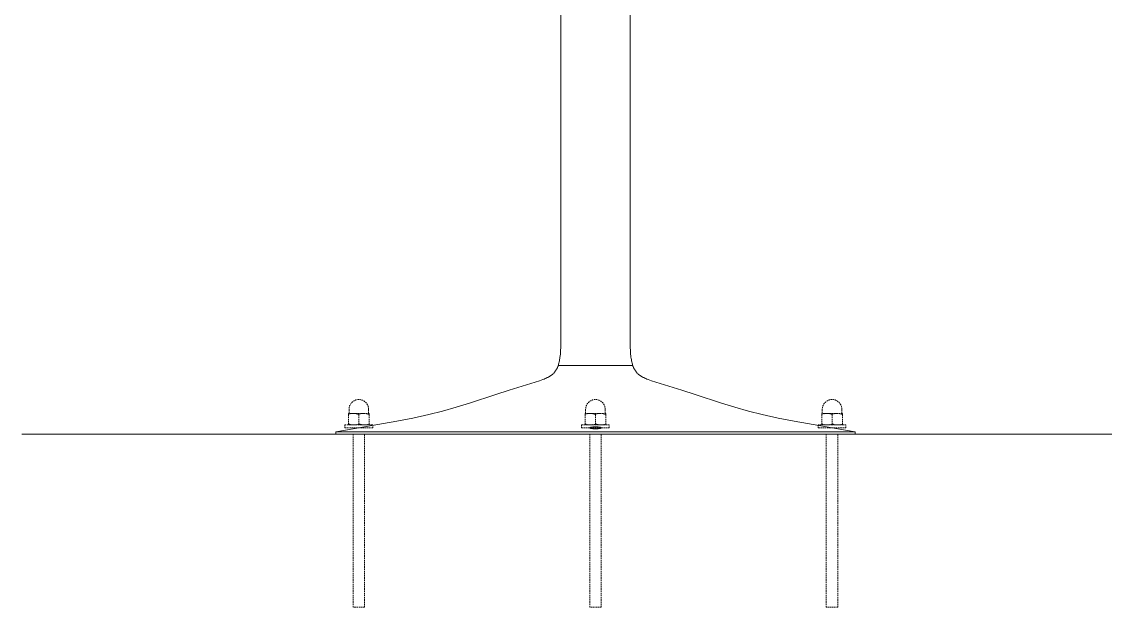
# Model space of a CAD drawing. Header units: millimetres. Extents: x -397 to 2955, y -22 to 2256.
# Drawn here: x -397 to 542, y 1241 to 1748 of the extents above; entities that cross this region are included whole.
import ezdxf

# ---------------------------------------------------------------- set-up
doc = ezdxf.new("R2010")
doc.units = ezdxf.units.MM
doc.linetypes.add('HIDDEN', pattern=[1.905, 1.27, -0.635])
doc.layers.add('ZANO_R', color=7, linetype='Continuous', lineweight=0)
doc.layers.add('ZANO_R_przerywana', color=7, linetype='HIDDEN', lineweight=0)

msp = doc.modelspace()

# ---------------------------------------------------------------- linework, layer by layer
at = {"layer": 'ZANO_R'}
for p, q in [((70.59, 2095.65), (70.59, 1470.68)), ((130.59, 2095.65), (130.59, 1470.68)), ((70.34, 1462.45), (70.53, 1466.56)), ((70.53, 1466.56), (70.59, 1470.68)), ((130.64, 1466.56), (130.58, 1470.68)), ((130.84, 1462.45), (130.64, 1466.56)), ((69.33, 1454.26), (69.52, 1455.28)), ((69.52, 1455.28), (69.69, 1456.3)), ((69.69, 1456.3), (69.84, 1457.32)), ((69.84, 1457.32), (69.97, 1458.34)), ((69.97, 1458.34), (70.18, 1460.39)), ((70.18, 1460.39), (70.34, 1462.45)), ((130.99, 1460.39), (130.84, 1462.45)), ((131.21, 1458.34), (130.99, 1460.39)), ((131.34, 1457.32), (131.21, 1458.34)), ((131.48, 1456.3), (131.34, 1457.32)), ((131.65, 1455.28), (131.48, 1456.3)), ((131.84, 1454.26), (131.65, 1455.28)), ((66.02, 1445.59), (66.31, 1446.02)), ((66.31, 1446.02), (66.58, 1446.47)), ((66.58, 1446.47), (66.84, 1446.92)), ((66.84, 1446.92), (67.09, 1447.38)), ((67.09, 1447.38), (67.32, 1447.85)), ((67.32, 1447.85), (67.54, 1448.32)), ((67.54, 1448.32), (67.74, 1448.8)), ((67.74, 1448.8), (67.93, 1449.28)), ((67.93, 1449.28), (68.12, 1449.76)), ((68.12, 1449.76), (68.29, 1450.25)), ((68.29, 1450.25), (68.45, 1450.75)), ((68.45, 1450.75), (68.6, 1451.24)), ((68.6, 1451.24), (68.87, 1452.25)), ((68.87, 1452.25), (69.12, 1453.25)), ((69.12, 1453.25), (69.33, 1454.26)), ((132.06, 1453.25), (131.84, 1454.26)), ((132.3, 1452.25), (132.06, 1453.25)), ((132.57, 1451.24), (132.3, 1452.25)), ((132.72, 1450.75), (132.57, 1451.24)), ((132.89, 1450.25), (132.72, 1450.75)), ((133.06, 1449.76), (132.89, 1450.25)), ((133.24, 1449.28), (133.06, 1449.76)), ((133.43, 1448.8), (133.24, 1449.28)), ((133.64, 1448.32), (133.43, 1448.8)), ((133.86, 1447.85), (133.64, 1448.32)), ((134.09, 1447.38), (133.86, 1447.85)), ((134.33, 1446.92), (134.09, 1447.38)), ((134.59, 1446.47), (134.33, 1446.92)), ((134.86, 1446.02), (134.59, 1446.47)), ((135.15, 1445.59), (134.86, 1446.02)), ((25.75, 1428.78), (52.13, 1437.02)), ((52.13, 1437.02), (55.05, 1438.06)), ((55.05, 1438.06), (56.01, 1438.43)), ((56.01, 1438.43), (56.96, 1438.82)), ((56.96, 1438.82), (57.9, 1439.24)), ((57.9, 1439.24), (58.83, 1439.68)), ((58.83, 1439.68), (59.3, 1439.92)), ((59.3, 1439.92), (59.76, 1440.16)), ((59.76, 1440.16), (60.22, 1440.41)), ((60.22, 1440.41), (60.67, 1440.68)), ((60.67, 1440.68), (61.11, 1440.95)), ((61.11, 1440.95), (61.55, 1441.24)), ((61.55, 1441.24), (61.98, 1441.53)), ((61.98, 1441.53), (62.4, 1441.84)), ((62.4, 1441.84), (62.82, 1442.16)), ((62.82, 1442.16), (63.22, 1442.49)), ((63.22, 1442.49), (63.62, 1442.83)), ((63.62, 1442.83), (64, 1443.19)), ((64, 1443.19), (64.37, 1443.56)), ((64.37, 1443.56), (64.73, 1443.94)), ((64.73, 1443.94), (65.07, 1444.34)), ((65.07, 1444.34), (65.4, 1444.74)), ((65.4, 1444.74), (65.72, 1445.16)), ((65.72, 1445.16), (66.02, 1445.59)), ((135.45, 1445.16), (135.15, 1445.59)), ((135.77, 1444.74), (135.45, 1445.16)), ((136.1, 1444.34), (135.77, 1444.74)), ((136.45, 1443.94), (136.1, 1444.34)), ((136.8, 1443.56), (136.45, 1443.94)), ((137.17, 1443.19), (136.8, 1443.56)), ((137.56, 1442.83), (137.17, 1443.19)), ((137.95, 1442.49), (137.56, 1442.83)), ((138.36, 1442.16), (137.95, 1442.49)), ((138.77, 1441.84), (138.36, 1442.16)), ((139.19, 1441.53), (138.77, 1441.84)), ((139.62, 1441.24), (139.19, 1441.53)), ((140.06, 1440.95), (139.62, 1441.24)), ((140.51, 1440.68), (140.06, 1440.95)), ((140.96, 1440.41), (140.51, 1440.68)), ((141.41, 1440.16), (140.96, 1440.41)), ((141.88, 1439.92), (141.41, 1440.16)), ((142.34, 1439.68), (141.88, 1439.92)), ((143.27, 1439.24), (142.34, 1439.68)), ((144.21, 1438.82), (143.27, 1439.24)), ((145.16, 1438.43), (144.21, 1438.82)), ((146.13, 1438.06), (145.16, 1438.43)), ((149.04, 1437.02), (146.13, 1438.06)), ((175.42, 1428.78), (149.04, 1437.02)), ((14.22, 1425), (25.75, 1428.78)), ((186.95, 1425), (175.42, 1428.78)), ((-8.69, 1417.54), (14.22, 1425)), ((209.86, 1417.54), (186.95, 1425)), ((-43.76, 1407.63), (-31.9, 1410.68)), ((-31.88, 1410.69), (-20.21, 1414)), ((-20.21, 1414), (-8.69, 1417.54)), ((221.39, 1414), (209.86, 1417.54)), ((233.07, 1410.68), (221.39, 1414)), ((244.94, 1407.63), (233.09, 1410.68)), ((-99.41, 1397.06), (-71.48, 1401.86)), ((-71.48, 1401.86), (-57.58, 1404.55)), ((-57.58, 1404.55), (-43.76, 1407.63)), ((258.75, 1404.55), (244.94, 1407.63)), ((272.65, 1401.86), (258.75, 1404.55)), ((300.59, 1397.06), (272.65, 1401.86)), ((-124.41, 1392.68), (-124.41, 1390.68)), ((93.09, 1392.68), (-124.41, 1392.68)), ((79.37, 1390.68), (-124.41, 1390.68)), ((-124.39, 1392.68), (-109.41, 1395.36)), ((-109.41, 1395.36), (-99.42, 1397.06)), ((79.37, 1390.68), (79.93, 1390.68)), ((84.82, 1390.68), (79.93, 1390.68)), ((84.82, 1390.68), (85.47, 1390.68)), ((86.81, 1390.68), (85.47, 1390.68)), ((86.81, 1390.68), (87.48, 1390.68)), ((100.59, 1390.68), (87.48, 1390.68)), ((98.1, 1392.68), (93.09, 1392.68)), ((95.6, 1396.26), (95.59, 1396.25)), ((95.59, 1396.25), (95.59, 1396.25)), ((95.59, 1396.25), (95.59, 1396.24)), ((95.59, 1396.24), (95.59, 1396.24)), ((95.59, 1396.24), (95.59, 1396.24)), ((95.59, 1396.24), (95.59, 1396.23)), ((95.59, 1396.23), (95.59, 1396.23)), ((95.59, 1396.23), (95.59, 1396.23)), ((95.59, 1396.23), (95.59, 1396.22)), ((95.59, 1396.22), (95.59, 1396.22)), ((95.59, 1396.22), (95.59, 1396.22)), ((95.59, 1396.22), (95.59, 1396.22)), ((95.59, 1396.22), (95.59, 1396.21)), ((95.59, 1396.21), (95.59, 1396.21)), ((95.59, 1396.21), (95.59, 1396.21)), ((95.59, 1396.21), (95.59, 1396.21)), ((95.59, 1396.21), (95.59, 1396.2)), ((95.59, 1396.2), (95.59, 1396.2)), ((95.59, 1396.2), (95.59, 1396.2)), ((95.59, 1396.2), (95.59, 1396.2)), ((95.59, 1396.2), (95.59, 1396.19)), ((95.59, 1396.19), (95.59, 1396.19)), ((95.59, 1396.19), (95.59, 1396.19)), ((95.59, 1396.19), (95.59, 1396.19)), ((95.59, 1396.19), (95.59, 1396.18)), ((95.59, 1396.18), (95.59, 1396.18)), ((95.59, 1396.18), (95.59, 1396.18)), ((95.59, 1396.18), (95.59, 1396.18)), ((95.59, 1396.18), (95.59, 1396.17)), ((95.59, 1396.17), (95.59, 1396.17)), ((95.59, 1396.17), (95.59, 1396.16)), ((95.59, 1396.16), (95.6, 1396.15)), ((95.61, 1396.28), (95.6, 1396.27)), ((95.6, 1396.27), (95.6, 1396.27)), ((95.6, 1396.27), (95.6, 1396.26)), ((95.6, 1396.26), (95.6, 1396.26)), ((95.6, 1396.15), (95.6, 1396.15)), ((95.6, 1396.15), (95.6, 1396.14)), ((95.6, 1396.14), (95.6, 1396.14)), ((95.6, 1396.14), (95.61, 1396.13)), ((95.62, 1396.3), (95.61, 1396.29)), ((95.61, 1396.29), (95.61, 1396.29)), ((95.61, 1396.29), (95.61, 1396.28)), ((95.61, 1396.28), (95.61, 1396.28)), ((95.61, 1396.13), (95.61, 1396.13)), ((95.61, 1396.13), (95.61, 1396.12)), ((95.61, 1396.12), (95.61, 1396.12)), ((95.61, 1396.12), (95.62, 1396.11)), ((95.63, 1396.32), (95.62, 1396.31)), ((95.62, 1396.31), (95.62, 1396.3)), ((95.62, 1396.3), (95.62, 1396.3)), ((95.62, 1396.11), (95.62, 1396.11)), ((95.62, 1396.11), (95.62, 1396.1)), ((95.62, 1396.1), (95.63, 1396.1)), ((95.64, 1396.33), (95.63, 1396.32)), ((95.63, 1396.32), (95.63, 1396.32)), ((95.63, 1396.1), (95.63, 1396.09)), ((95.63, 1396.09), (95.64, 1396.09)), ((95.65, 1396.34), (95.64, 1396.33)), ((95.64, 1396.33), (95.64, 1396.33)), ((95.64, 1396.09), (95.64, 1396.08)), ((95.64, 1396.08), (95.65, 1396.08)), ((95.66, 1396.35), (95.65, 1396.35)), ((95.65, 1396.35), (95.65, 1396.34)), ((95.65, 1396.34), (95.65, 1396.34)), ((95.65, 1396.08), (95.65, 1396.07)), ((95.65, 1396.07), (95.65, 1396.07)), ((95.65, 1396.07), (95.66, 1396.06)), ((95.67, 1396.36), (95.66, 1396.35)), ((95.66, 1396.06), (95.67, 1396.06)), ((95.68, 1396.37), (95.67, 1396.36)), ((95.67, 1396.36), (95.67, 1396.36)), ((95.67, 1396.06), (95.67, 1396.05)), ((95.67, 1396.05), (95.68, 1396.04)), ((95.69, 1396.38), (95.68, 1396.37)), ((95.68, 1396.04), (95.69, 1396.03)), ((95.71, 1396.39), (95.69, 1396.38)), ((95.69, 1396.03), (95.71, 1396.02)), ((95.72, 1396.4), (95.71, 1396.39)), ((95.71, 1396.02), (95.72, 1396.01)), ((95.74, 1396.41), (95.72, 1396.4)), ((95.72, 1396.01), (95.74, 1396)), ((95.75, 1396.42), (95.74, 1396.41)), ((95.74, 1396), (95.75, 1395.99)), ((95.77, 1396.43), (95.75, 1396.42)), ((95.75, 1395.99), (95.77, 1395.98)), ((95.78, 1396.44), (95.77, 1396.43)), ((95.77, 1395.98), (95.78, 1395.97)), ((95.8, 1396.45), (95.78, 1396.44)), ((95.78, 1395.97), (95.8, 1395.96)), ((95.82, 1396.46), (95.8, 1396.45)), ((95.8, 1395.96), (95.82, 1395.95)), ((95.84, 1396.47), (95.82, 1396.46)), ((95.82, 1395.95), (95.84, 1395.94)), ((95.88, 1396.49), (95.84, 1396.47)), ((95.84, 1395.94), (95.88, 1395.92)), ((95.92, 1396.51), (95.88, 1396.49)), ((95.88, 1395.92), (95.92, 1395.91)), ((95.96, 1396.53), (95.92, 1396.51)), ((95.92, 1395.91), (95.96, 1395.89)), ((96.01, 1396.55), (95.96, 1396.53)), ((95.96, 1395.89), (96.01, 1395.87)), ((96.06, 1396.57), (96.01, 1396.55)), ((96.01, 1395.87), (96.06, 1395.85)), ((96.11, 1396.58), (96.06, 1396.57)), ((96.06, 1395.85), (96.11, 1395.83)), ((96.17, 1396.6), (96.11, 1396.58)), ((96.11, 1395.83), (96.17, 1395.81)), ((96.29, 1396.64), (96.17, 1396.6)), ((96.17, 1395.81), (96.29, 1395.78)), ((96.42, 1396.67), (96.29, 1396.64)), ((96.29, 1395.78), (96.42, 1395.74)), ((96.56, 1396.71), (96.42, 1396.67)), ((96.42, 1395.74), (96.56, 1395.71)), ((96.71, 1396.74), (96.56, 1396.71)), ((96.56, 1395.71), (96.71, 1395.68)), ((96.87, 1396.77), (96.71, 1396.74)), ((96.71, 1395.68), (96.87, 1395.64)), ((97.04, 1396.8), (96.87, 1396.77)), ((96.87, 1395.64), (97.04, 1395.61)), ((97.4, 1396.86), (97.04, 1396.8)), ((97.04, 1395.61), (97.4, 1395.56)), ((97.8, 1396.91), (97.4, 1396.86)), ((97.4, 1395.56), (97.8, 1395.51)), ((98.22, 1396.96), (97.8, 1396.91)), ((97.8, 1395.51), (98.22, 1395.47)), ((100.59, 1392.68), (98.1, 1392.68)), ((98.66, 1396.99), (98.22, 1396.96)), ((98.22, 1395.47), (98.66, 1395.43)), ((99.12, 1397.02), (98.66, 1396.99)), ((98.66, 1395.43), (99.12, 1395.4)), ((99.6, 1397.04), (99.12, 1397.02)), ((99.12, 1395.4), (99.6, 1395.38)), ((100.59, 1397.06), (99.6, 1397.04)), ((99.6, 1395.38), (100.59, 1395.37)), ((100.59, 1397.06), (101.57, 1397.04)), ((101.57, 1395.38), (100.59, 1395.37)), ((325.59, 1392.68), (100.59, 1392.68)), ((110.94, 1390.68), (100.59, 1390.68)), ((101.57, 1397.04), (102.05, 1397.02)), ((102.05, 1395.4), (101.57, 1395.38)), ((102.05, 1397.02), (102.51, 1396.99)), ((102.51, 1395.43), (102.05, 1395.4)), ((102.51, 1396.99), (102.96, 1396.96)), ((102.96, 1395.47), (102.51, 1395.43)), ((102.96, 1396.96), (103.38, 1396.91)), ((103.38, 1395.51), (102.96, 1395.47)), ((103.38, 1396.91), (103.77, 1396.86)), ((103.77, 1395.56), (103.38, 1395.51)), ((103.77, 1396.86), (104.14, 1396.8)), ((104.14, 1395.61), (103.77, 1395.56)), ((104.14, 1396.8), (104.31, 1396.77)), ((104.31, 1395.64), (104.14, 1395.61)), ((104.31, 1396.77), (104.47, 1396.74)), ((104.47, 1395.68), (104.31, 1395.64)), ((104.47, 1396.74), (104.62, 1396.71)), ((104.62, 1395.71), (104.47, 1395.68)), ((104.62, 1396.71), (104.76, 1396.67)), ((104.76, 1395.74), (104.62, 1395.71)), ((104.76, 1396.67), (104.89, 1396.64)), ((104.89, 1395.78), (104.76, 1395.74)), ((104.89, 1396.64), (105.01, 1396.6)), ((105.01, 1395.81), (104.89, 1395.78)), ((105.01, 1396.6), (105.06, 1396.58)), ((105.06, 1395.83), (105.01, 1395.81)), ((105.06, 1396.58), (105.11, 1396.57)), ((105.11, 1395.85), (105.06, 1395.83)), ((105.11, 1396.57), (105.16, 1396.55)), ((105.16, 1395.87), (105.11, 1395.85)), ((105.16, 1396.55), (105.21, 1396.53)), ((105.21, 1395.89), (105.16, 1395.87)), ((105.21, 1396.53), (105.26, 1396.51)), ((105.26, 1395.91), (105.21, 1395.89)), ((105.26, 1396.51), (105.3, 1396.49)), ((105.3, 1395.92), (105.26, 1395.91)), ((105.3, 1396.49), (105.34, 1396.47)), ((105.34, 1395.94), (105.3, 1395.92)), ((105.34, 1396.47), (105.36, 1396.46)), ((105.36, 1395.95), (105.34, 1395.94)), ((105.36, 1396.46), (105.37, 1396.45)), ((105.37, 1395.96), (105.36, 1395.95)), ((105.37, 1396.45), (105.39, 1396.44)), ((105.39, 1395.97), (105.37, 1395.96)), ((105.39, 1396.44), (105.41, 1396.43)), ((105.41, 1395.98), (105.39, 1395.97)), ((105.41, 1396.43), (105.42, 1396.42)), ((105.42, 1395.99), (105.41, 1395.98)), ((105.42, 1396.42), (105.44, 1396.41)), ((105.44, 1396), (105.42, 1395.99)), ((105.44, 1396.41), (105.45, 1396.4)), ((105.45, 1396.01), (105.44, 1396)), ((105.45, 1396.4), (105.47, 1396.39)), ((105.47, 1396.02), (105.45, 1396.01)), ((105.47, 1396.39), (105.48, 1396.38)), ((105.48, 1396.03), (105.47, 1396.02)), ((105.48, 1396.38), (105.49, 1396.37)), ((105.49, 1396.04), (105.48, 1396.03)), ((105.49, 1396.37), (105.5, 1396.36)), ((105.5, 1396.05), (105.49, 1396.04)), ((105.5, 1396.36), (105.51, 1396.36)), ((105.51, 1396.06), (105.5, 1396.05)), ((105.51, 1396.36), (105.51, 1396.35)), ((105.51, 1396.35), (105.52, 1396.35)), ((105.52, 1396.07), (105.51, 1396.06)), ((105.51, 1396.06), (105.51, 1396.06)), ((105.52, 1396.35), (105.52, 1396.34)), ((105.52, 1396.34), (105.53, 1396.34)), ((105.53, 1396.08), (105.52, 1396.07)), ((105.52, 1396.07), (105.52, 1396.07)), ((105.53, 1396.34), (105.53, 1396.33)), ((105.53, 1396.33), (105.54, 1396.33)), ((105.54, 1396.09), (105.53, 1396.08)), ((105.53, 1396.08), (105.53, 1396.08)), ((105.54, 1396.33), (105.54, 1396.32)), ((105.54, 1396.32), (105.55, 1396.32)), ((105.55, 1396.1), (105.54, 1396.09)), ((105.54, 1396.09), (105.54, 1396.09)), ((105.55, 1396.32), (105.55, 1396.31)), ((105.55, 1396.31), (105.55, 1396.3)), ((105.55, 1396.3), (105.56, 1396.3)), ((105.56, 1396.11), (105.55, 1396.11)), ((105.55, 1396.11), (105.55, 1396.1)), ((105.55, 1396.1), (105.55, 1396.1)), ((105.56, 1396.3), (105.56, 1396.29)), ((105.56, 1396.29), (105.56, 1396.29)), ((105.56, 1396.29), (105.57, 1396.28)), ((105.57, 1396.13), (105.56, 1396.12)), ((105.56, 1396.12), (105.56, 1396.12)), ((105.56, 1396.12), (105.56, 1396.11)), ((105.57, 1396.28), (105.57, 1396.28)), ((105.57, 1396.28), (105.57, 1396.27)), ((105.57, 1396.27), (105.57, 1396.27)), ((105.57, 1396.27), (105.58, 1396.26)), ((105.58, 1396.15), (105.57, 1396.14)), ((105.57, 1396.14), (105.57, 1396.14)), ((105.57, 1396.14), (105.57, 1396.13)), ((105.57, 1396.13), (105.57, 1396.13)), ((105.58, 1396.26), (105.58, 1396.26)), ((105.58, 1396.26), (105.58, 1396.25)), ((105.58, 1396.25), (105.58, 1396.25)), ((105.58, 1396.25), (105.58, 1396.24)), ((105.58, 1396.24), (105.58, 1396.24)), ((105.58, 1396.24), (105.58, 1396.24)), ((105.58, 1396.24), (105.58, 1396.23)), ((105.58, 1396.23), (105.58, 1396.23)), ((105.58, 1396.23), (105.59, 1396.23)), ((105.59, 1396.19), (105.58, 1396.18)), ((105.58, 1396.18), (105.58, 1396.18)), ((105.58, 1396.18), (105.58, 1396.18)), ((105.58, 1396.18), (105.58, 1396.18)), ((105.58, 1396.18), (105.58, 1396.17)), ((105.58, 1396.17), (105.58, 1396.17)), ((105.58, 1396.17), (105.58, 1396.16)), ((105.58, 1396.16), (105.58, 1396.15)), ((105.58, 1396.15), (105.58, 1396.15)), ((105.59, 1396.23), (105.59, 1396.22)), ((105.59, 1396.22), (105.59, 1396.22)), ((105.59, 1396.22), (105.59, 1396.22)), ((105.59, 1396.22), (105.59, 1396.22)), ((105.59, 1396.22), (105.59, 1396.21)), ((105.59, 1396.21), (105.59, 1396.21)), ((105.59, 1396.21), (105.59, 1396.21)), ((105.59, 1396.21), (105.59, 1396.21)), ((105.59, 1396.21), (105.59, 1396.2)), ((105.59, 1396.2), (105.59, 1396.2)), ((105.59, 1396.2), (105.59, 1396.2)), ((105.59, 1396.2), (105.59, 1396.2)), ((105.59, 1396.2), (105.59, 1396.19)), ((105.59, 1396.19), (105.59, 1396.19)), ((105.59, 1396.19), (105.59, 1396.19)), ((105.59, 1396.19), (105.59, 1396.19)), ((110.94, 1390.68), (111.63, 1390.68)), ((325.59, 1390.68), (111.63, 1390.68)), ((310.59, 1395.36), (300.59, 1397.06)), ((325.54, 1392.68), (310.59, 1395.36)), ((325.59, 1392.68), (325.59, 1390.68))]:
    msp.add_line(p, q, dxfattribs=at)
for points in [[(68.29, 1450.25), (132.89, 1450.25)], [(-396.51, 1390.68), (2955.47, 1390.68)]]:
    msp.add_lwpolyline(points, dxfattribs=at)
at = {"layer": 'ZANO_R_przerywana'}
for p, q in [((-113.44, 1407.9), (-113.44, 1408.71)), ((-108.94, 1408.71), (-113.44, 1408.71)), ((-112.94, 1412.21), (-112.94, 1408.96)), ((-99.94, 1408.71), (-108.94, 1408.71)), ((-95.44, 1408.71), (-99.94, 1408.71)), ((-95.94, 1408.96), (-95.94, 1412.21)), ((-95.44, 1407.9), (-95.44, 1408.71)), ((91.56, 1407.9), (91.56, 1408.71)), ((96.06, 1408.71), (91.56, 1408.71)), ((92.06, 1412.21), (92.06, 1408.96)), ((105.06, 1408.71), (96.06, 1408.71)), ((109.56, 1408.71), (105.06, 1408.71)), ((109.06, 1408.96), (109.06, 1412.21)), ((109.56, 1407.9), (109.56, 1408.71)), ((296.56, 1407.9), (296.56, 1408.71)), ((301.06, 1408.71), (296.56, 1408.71)), ((297.06, 1412.21), (297.06, 1408.96)), ((310.06, 1408.71), (301.06, 1408.71)), ((314.56, 1408.71), (310.06, 1408.71)), ((314.06, 1408.96), (314.06, 1412.21)), ((314.56, 1407.9), (314.56, 1408.71)), ((-113.44, 1407.9), (-113.44, 1399.51)), ((-113.44, 1398.71), (-113.44, 1399.51)), ((-104.44, 1407.9), (-104.44, 1399.51)), ((-95.44, 1407.9), (-95.44, 1399.51)), ((-95.44, 1398.71), (-95.44, 1399.51)), ((91.56, 1407.9), (91.56, 1399.51)), ((91.56, 1398.71), (91.56, 1399.51)), ((100.56, 1407.9), (100.56, 1399.51)), ((109.56, 1407.9), (109.56, 1399.51)), ((109.56, 1398.71), (109.56, 1399.51)), ((296.56, 1407.9), (296.56, 1399.51)), ((296.56, 1398.71), (296.56, 1399.51)), ((305.56, 1407.9), (305.56, 1399.51)), ((314.56, 1407.9), (314.56, 1399.51)), ((314.56, 1398.71), (314.56, 1399.51)), ((-116.44, 1398.71), (-116.44, 1396.21)), ((-92.44, 1398.71), (-116.44, 1398.71)), ((-109.44, 1390.68), (-109.44, 1240.68)), ((-99.44, 1240.68), (-99.44, 1390.68)), ((-92.44, 1396.21), (-92.44, 1398.71)), ((88.56, 1398.71), (88.56, 1396.21)), ((112.56, 1398.71), (88.56, 1398.71)), ((95.56, 1390.68), (95.56, 1240.68)), ((105.56, 1240.68), (105.56, 1390.68)), ((112.56, 1396.21), (112.56, 1398.71)), ((293.56, 1398.71), (293.56, 1396.21)), ((317.56, 1398.71), (293.56, 1398.71)), ((300.56, 1390.68), (300.56, 1240.68)), ((310.56, 1240.68), (310.56, 1390.68)), ((317.56, 1396.21), (317.56, 1398.71)), ((-99.44, 1240.68), (-109.44, 1240.68)), ((105.56, 1240.68), (95.56, 1240.68)), ((310.56, 1240.68), (300.56, 1240.68))]:
    msp.add_line(p, q, dxfattribs=at)
at = {"layer": 'ZANO_R_przerywana', "flags": 128}
for points in [[(-113.44, 1407.9), (-111.24, 1408.49), (-108.94, 1408.71)], [(-104.44, 1407.9), (-102.24, 1408.49), (-99.94, 1408.71)], [(91.56, 1407.9), (93.76, 1408.49), (96.06, 1408.71)], [(100.56, 1407.9), (102.76, 1408.49), (105.06, 1408.71)], [(296.56, 1407.9), (298.76, 1408.49), (301.06, 1408.71)], [(305.56, 1407.9), (307.76, 1408.49), (310.06, 1408.71)], [(-104.44, 1399.51), (-106.64, 1398.93), (-108.94, 1398.71)], [(-95.44, 1399.51), (-97.64, 1398.93), (-99.94, 1398.71)], [(100.56, 1399.51), (98.36, 1398.93), (96.06, 1398.71)], [(109.56, 1399.51), (107.36, 1398.93), (105.06, 1398.71)], [(305.56, 1399.51), (303.36, 1398.93), (301.06, 1398.71)], [(314.56, 1399.51), (312.36, 1398.93), (310.06, 1398.71)]]:
    msp.add_lwpolyline(points, dxfattribs=at)
at = {"layer": 'ZANO_R_przerywana'}
for points in [[(-116.44, 1396.21), (-92.44, 1396.21)], [(-109.44, 1390.68), (-99.44, 1390.68)], [(88.56, 1396.21), (112.56, 1396.21)], [(95.56, 1390.68), (105.56, 1390.68)], [(293.56, 1396.21), (317.56, 1396.21)], [(300.56, 1390.68), (310.56, 1390.68)]]:
    msp.add_lwpolyline(points, dxfattribs=at)
for centre, radius, start, end in [((-104.44, 1412.21), 8.5, 0, 180), ((100.56, 1412.21), 8.5, 0, 180), ((305.56, 1412.21), 8.5, 0, 180), ((-113.19, 1408.96), 0.25, 270, 0), ((-109.06, 1395.06), 13.64, 70.22691, 89.51668), ((-100.06, 1395.06), 13.64, 70.22693, 89.51666), ((-95.69, 1408.96), 0.25, 180, 270), ((91.81, 1408.96), 0.25, 270, 0), ((95.95, 1395.06), 13.64, 70.22691, 89.51668), ((104.95, 1395.06), 13.64, 70.22693, 89.51666), ((109.31, 1408.96), 0.25, 180, 270), ((296.81, 1408.96), 0.25, 270, 0), ((300.94, 1395.06), 13.64, 70.22691, 89.51668), ((309.94, 1395.06), 13.64, 70.22693, 89.51666), ((314.31, 1408.96), 0.25, 180, 270), ((-108.83, 1412.35), 13.64, 250.22787, 269.51642), ((-99.83, 1412.35), 13.64, 250.22793, 269.5164), ((96.18, 1412.35), 13.64, 250.22787, 269.51642), ((105.18, 1412.35), 13.64, 250.22793, 269.5164), ((301.18, 1412.35), 13.64, 250.22787, 269.51642), ((310.18, 1412.35), 13.64, 250.22793, 269.5164)]:
    msp.add_arc(centre, radius, start, end, dxfattribs=at)

doc.saveas('drawing.dxf')
